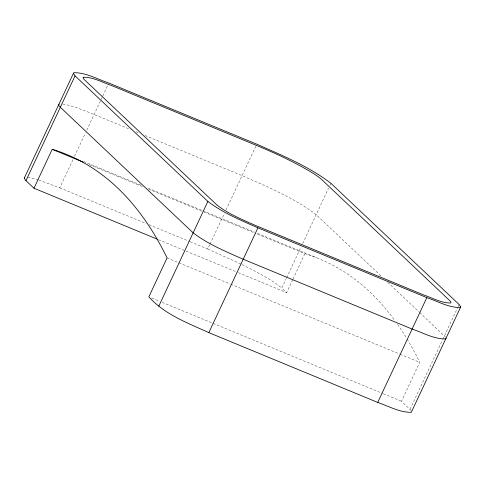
<?xml version="1.0" encoding="UTF-8"?>
<svg xmlns="http://www.w3.org/2000/svg" width="485" height="485" viewBox="0 0 485 485"><rect width="100%" height="100%" fill="white"/><g stroke="black" fill="none" stroke-linecap="round" stroke-linejoin="round"><path stroke-width="0.36" stroke-dasharray="2.42 1.82" d="M38.873 180.068L59.752 187.84L73.241 159.038M74.526 156.297L85.451 132.975M86.736 130.235L100.844 100.116M101.165 99.437L102.444 96.703M102.765 96.018L108.519 83.729M190.272 241.785L207.719 248.993L209.647 244.883M209.969 244.191L224.422 213.333M226.028 209.902L256.492 144.882M292.704 279.669L286.629 292.637L281.803 288.078L286.302 278.475M286.623 277.79L301.076 246.926M302.682 243.5L328.654 188.059M329.933 185.325L330.891 183.275M293.025 278.984L304.859 253.722L256.565 233.764M411.231 410.649L401.501 401.247L419.731 362.325A1294.617 449.91 -67.5 0 0 407.206 339.203M410.025 409.304L442.478 340.04M442.799 339.354L457.84 307.241M458.161 306.556L459.119 304.507M62.892 104.032C73.714 106.069 83.923 110.447 94.126 114.46L130.416 129.459M27.827 177.298L38.2 179.844M136 131.768L139.492 133.211M145.076 135.515L242.094 175.612C267.562 186.889 293.892 197.692 316.178 214.697L381.665 276.608M83.608 161.499L141.002 185.215M147.998 188.107L254.376 232.072M257.177 233.23L316.669 257.814M89.295 164.633L143.184 186.907M148.786 189.223L203.379 211.781M204.076 212.072L255.868 233.473M59.752 187.84L146.3 223.609M149.089 224.767L189.568 241.494M158.553 239.711L235.534 271.527M238.335 272.679L286.629 292.637M167.076 257.911L178.28 262.543M178.977 262.828L230.066 283.943M230.769 284.234L399.44 353.941M400.137 354.232L419.731 362.325M151.647 297.99L159.347 301.167M162.148 302.325L382.604 393.438M383.308 393.729L401.501 401.247M207.719 248.993L241.433 264.264M242.057 264.574C255.71 271.618 269.86 278.269 281.803 288.078M387.721 282.331L419.088 311.988M419.64 312.51L445.606 337.263M304.865 253.703A1294.617 449.91 -67.5 0 1 394.984 320.755M397.579 324.386A1294.617 449.91 -67.5 0 1 406.812 338.56"/><path stroke-width="0.73" d="M33.974 188.222L25.96 180.644L24.25 178.189L73.72 72.708C85.966 72.465 97.436 79.194 108.84 83.044L256.808 144.197C282.282 155.473 308.612 166.276 330.891 183.275L459.119 304.507L460.75 306.853L411.298 412.305C399.591 412.541 388.637 406.103 377.736 402.429L208.829 332.625C187.695 323.004 164.761 314.565 148.846 296.832L167.076 257.911A1294.617 449.91 -67.5 0 0 52.21 149.289L33.974 188.222L157.152 239.129M25.96 180.644L75.048 75.848L73.344 73.393M158.777 306.217L207.871 201.421L75.048 75.848M208.829 332.625L257.923 227.823L426.83 297.632C437.725 301.306 448.686 307.739 460.386 307.508L460.75 306.853M377.736 402.429L426.83 297.632M59.006 104.123L58.624 104.808L59.067 105.857L60.334 107.264L193.151 232.836C208.21 244.325 225.998 251.624 243.203 259.239L412.111 329.048C423.011 332.722 433.966 339.154 445.673 338.924L446.036 338.269M24.25 178.189L24.632 177.51M52.204 149.307L82.996 162.032M257.923 227.823C240.712 220.208 222.924 212.909 207.871 201.421M83.378 77.218L83.074 77.764L83.426 78.606L84.499 79.795L217.153 205.21C228.714 214.079 242.427 219.669 255.668 225.531L423.963 295.08C432.656 298.014 441.392 303.167 450.735 302.992L451.02 302.482L450.686 301.688L449.668 300.554L321.61 179.486A45.366 5.608 25.1 0 0 312.686 173.036C295.62 162.675 277.45 154.23 259.063 146.488L111.708 85.59C102.505 82.486 93.259 77.036 83.378 77.218"/></g></svg>
